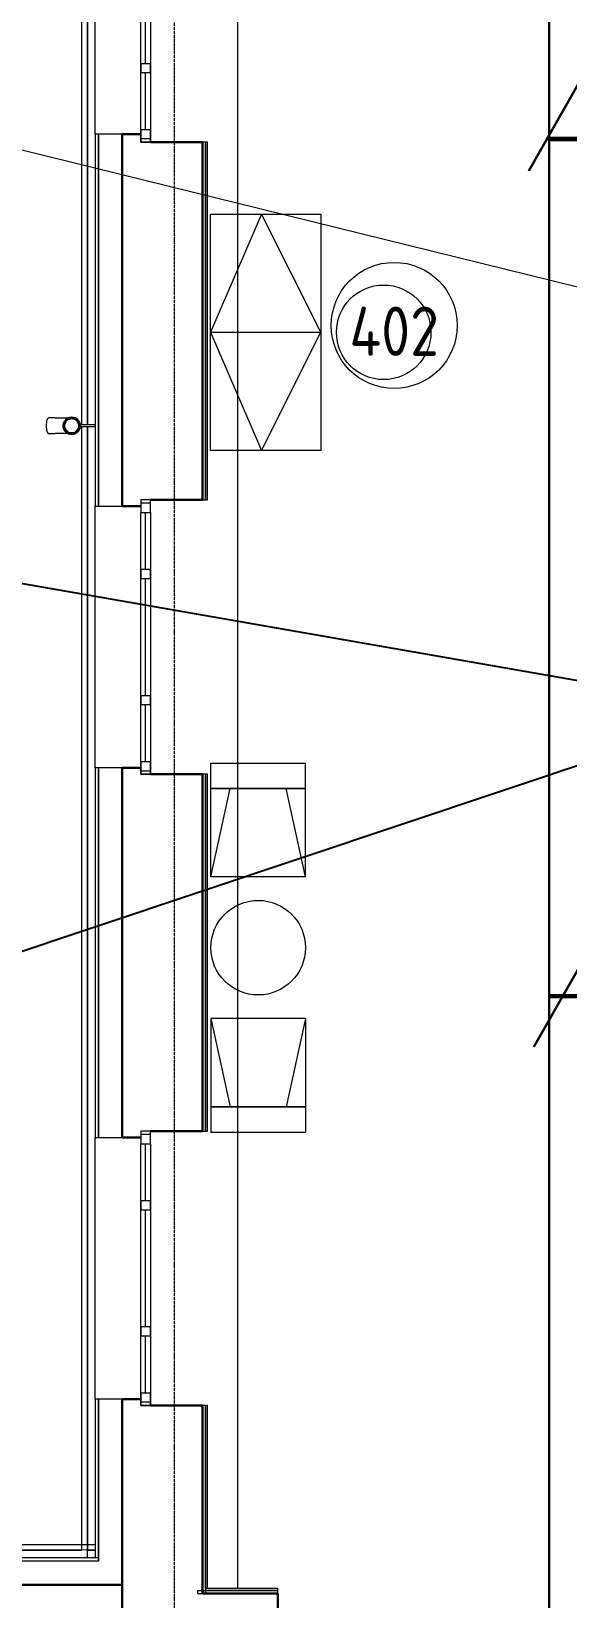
# Model space of a CAD drawing. Header units: millimetres. Extents: x -32 to 417638015, y -35 to 175284279.
# Drawn here: x 417435609 to 417439014, y 175252263 to 175262207 of the extents above; entities that cross this region are included whole.
import ezdxf
from ezdxf import colors
from ezdxf.entities.mleader import LeaderData, LeaderLine
from ezdxf.math import Vec2, Vec3

# ---------------------------------------------------------------- set-up
doc = ezdxf.new("R2010")
doc.units = ezdxf.units.MM
doc.linetypes.add('ADSK_Линия сетки', pattern=[25, 20, -2.5, 0, -2.5])
for name, color, linetype, lineweight in [('_ Окна', 7, 'Continuous', 9), ('_ЭМ_гофра', 5, 'Continuous', 60), ('Аннотация', 7, 'Continuous', 18), ('Двери', 7, 'Continuous', 9), ('Обобщенные модели', 7, 'Continuous', 18), ('Окна', 7, 'Continuous', 9), ('Оси', 253, 'Continuous', 9), ('Перекрытие', 7, 'Continuous', 18), ('Стены наружные', 7, 'Continuous', 18), ('Стены несущие', 7, 'Continuous', 30), ('Стены отделка', 7, 'Continuous', 30), ('Стены штриховка', 7, 'Continuous', 9), ('ТХ', 5, 'Continuous', 0), ('ТХ_Задание ЭОМ_СС', 6, 'Continuous', 0), ('ШТРИХОВКА', 252, 'Continuous', 15), ('ЭМ_Лоток 1_2', 162, 'Continuous', 30)]:
    doc.layers.add(name, color=color, linetype=linetype, lineweight=lineweight)
doc.layers.add('_ЭМ_Надписи', color=7, linetype='Continuous')
doc.layers.add('Линии', color=7, linetype='Continuous', lineweight=9, true_color=0x00a600)
doc.styles.add('GOST Common', font='GOST_Common.ttf', dxfattribs={"width": 0.9, "height": 350})
doc.styles.add('ЭОМ', font='isocpeur.ttf', dxfattribs={"width": 0.85, "height": 250})
doc.linetypes.add('Cable in the tray', pattern='A,5,[130,ltypeshp.shx,S=1,R=0,X=0,Y=0],1.5,[130,ltypeshp.shx,S=1.5,R=90,X=0,Y=-1],1,[130,ltypeshp.shx,S=1,R=0,X=0.5,Y=0],5', length=12.5)

# ---------------------------------------------------------------- blocks, each defined once
blk = doc.blocks.new('_ЭМ_ТХ2_4 Этаж')
at = {"color": 8}
for p, q in [((52496.6, 25148.4), (52496.6, 25868.4)), ((52496.6, 25148.4), (52496.6, 25868.4)), ((52496.6, 25868.4), (53096.6, 25868.4)), ((53096.6, 25148.4), (53096.6, 25868.4)), ((52496.6, 25708.2), (53096.6, 25708.2)), ((53096.6, 25708.2), (52496.6, 25708.2)), ((52496.6, 25148.4), (52618.1, 25708.2)), ((52496.6, 25148.4), (52618.1, 25708.2)), ((53096.6, 25148.4), (52975.2, 25708.2)), ((53096.6, 25148.4), (52975.2, 25708.2)), ((53096.6, 25148.4), (52496.6, 25148.4)), ((53096.6, 25148.4), (52496.6, 25148.4)), ((52496.6, 24248.4), (52496.6, 23528.4)), ((52496.6, 24248.4), (52496.6, 23528.4)), ((53096.6, 24248.4), (52496.6, 24248.4)), ((53096.6, 24248.4), (52496.6, 24248.4)), ((52496.6, 24248.4), (52618.1, 23688.7)), ((52496.6, 24248.4), (52618.1, 23688.7)), ((53096.6, 24248.4), (52975.2, 23688.7)), ((53096.6, 24248.4), (52975.2, 23688.7)), ((53096.6, 24248.4), (53096.6, 23528.4)), ((52496.6, 23688.7), (53096.6, 23688.7)), ((53096.6, 23688.7), (52496.6, 23688.7)), ((52496.6, 23528.4), (53096.6, 23528.4))]:
    blk.add_line(p, q, dxfattribs=at)
at = {"layer": 'ТХ', "color": 8, "lineweight": 0}
for p, q in [((52493.3, 27852.5), (52493.3, 29352.5)), ((52493.3, 29352.5), (53193.3, 29352.5)), ((52818.3, 29352.5), (52493.3, 28602.5)), ((53193.3, 28602.5), (52818.3, 29352.5)), ((53193.3, 29352.5), (53193.3, 27852.5)), ((52493.3, 27852.5), (52493.3, 28602.5)), ((52493.3, 28602.5), (53193.3, 28602.5)), ((52493.3, 28602.5), (52818.3, 27852.5)), ((52818.3, 27852.5), (53193.3, 28602.5)), ((53193.3, 27852.5), (52493.3, 27852.5))]:
    blk.add_line(p, q, dxfattribs=at)
for centre in [(53593.3, 28602.5), (52796.6, 24698.4)]:
    blk.add_circle(centre, 300, dxfattribs=at)
blk = doc.blocks.new('План 4 этажа')
at = {"layer": '_ Окна', "color": 8}
for p, q in [((46173.793, 30547.855), (46173.793, 31337.855)), ((46173.793, 30127.855), (46173.793, 30487.855)), ((46203.793, 30067.855), (46143.793, 30067.855)), ((46203.793, 27757.851), (46143.793, 27757.851)), ((46173.793, 27337.851), (46173.793, 27697.851)), ((46173.793, 26537.851), (46173.793, 27277.851)), ((46173.793, 26117.851), (46173.793, 26477.851)), ((46203.793, 26057.851), (46143.793, 26057.851)), ((46203.793, 23752.85), (46143.793, 23752.85)), ((46173.793, 23332.85), (46173.793, 23692.85)), ((46173.793, 22532.85), (46173.793, 23272.85)), ((46173.793, 22112.85), (46173.793, 22472.85)), ((46203.793, 22052.85), (46143.793, 22052.85))]:
    blk.add_line(p, q, dxfattribs=at)
at = {"layer": '_ Окна', "color": 8, "lineweight": 18}
for p, q in [((46143.793, 30547.855), (46203.793, 30547.855)), ((46143.793, 30487.855), (46143.793, 30547.855)), ((46203.793, 30547.855), (46203.793, 30487.855)), ((46203.793, 30487.855), (46143.793, 30487.855)), ((46143.793, 30127.855), (46203.793, 30127.855)), ((46143.793, 30047.855), (46143.793, 30127.855)), ((46203.793, 30047.855), (46143.793, 30047.855)), ((46203.793, 30127.855), (46203.793, 30047.855)), ((46203.793, 27777.851), (46143.793, 27777.851)), ((46143.793, 27777.851), (46143.793, 27697.851)), ((46203.793, 27697.851), (46203.793, 27777.851)), ((46143.793, 27697.851), (46203.793, 27697.851)), ((46143.793, 27337.851), (46203.793, 27337.851)), ((46143.793, 27277.851), (46143.793, 27337.851)), ((46203.793, 27277.851), (46143.793, 27277.851)), ((46203.793, 27337.851), (46203.793, 27277.851)), ((46143.793, 26537.851), (46203.793, 26537.851)), ((46143.793, 26477.851), (46143.793, 26537.851)), ((46203.793, 26477.851), (46143.793, 26477.851)), ((46203.793, 26537.851), (46203.793, 26477.851)), ((46143.793, 26117.851), (46203.793, 26117.851)), ((46143.793, 26037.851), (46143.793, 26117.851)), ((46203.793, 26117.851), (46203.793, 26037.851)), ((46203.793, 26037.851), (46143.793, 26037.851)), ((46203.793, 23772.85), (46143.793, 23772.85)), ((46143.793, 23772.85), (46143.793, 23692.85)), ((46203.793, 23692.85), (46203.793, 23772.85)), ((46143.793, 23692.85), (46203.793, 23692.85)), ((46143.793, 23332.85), (46203.793, 23332.85)), ((46143.793, 23272.85), (46143.793, 23332.85)), ((46203.793, 23272.85), (46143.793, 23272.85)), ((46203.793, 23332.85), (46203.793, 23272.85)), ((46143.793, 22532.85), (46203.793, 22532.85)), ((46143.793, 22472.85), (46143.793, 22532.85)), ((46203.793, 22472.85), (46143.793, 22472.85)), ((46203.793, 22532.85), (46203.793, 22472.85)), ((46143.793, 22112.85), (46203.793, 22112.85)), ((46143.793, 22032.85), (46143.793, 22112.85)), ((46203.793, 22112.85), (46203.793, 22032.85)), ((46203.793, 22032.85), (46143.793, 22032.85))]:
    blk.add_line(p, q, dxfattribs=at)
at = {"layer": 'Аннотация', "color": 8, "lineweight": 20}
blk.add_line((50521.019, 28732.848), (43735.589, 30404.613), dxfattribs=at)
at = {"layer": 'Двери', "color": 8, "lineweight": 30}
for p, q in [((49058.431, 30660.102), (48605.674, 29864.969)), ((49091.632, 25104.201), (48638.876, 24309.068))]:
    blk.add_line(p, q, dxfattribs=at)
at = {"layer": 'Линии', "color": 8}
blk.add_circle((47751.467, 28885.048), 400, dxfattribs=at)
at = {"layer": 'Обобщенные модели', "color": 8}
for p, q in [((45600.146, 28298.564), (45557.642, 28298.564)), ((45853.793, 28253.564), (45754.652, 28253.564)), ((45754.652, 28243.564), (45853.793, 28243.564)), ((45557.642, 28198.564), (45600.146, 28198.564))]:
    blk.add_line(p, q, dxfattribs=at)
at = {"layer": 'Обобщенные модели', "color": 8, "flags": 128}
for points in [[(45600.146, 28298.564), (45605.814, 28298.564), (45611.398, 28298.564), (45616.891, 28298.564), (45622.282, 28298.564), (45627.564, 28298.564), (45632.728, 28298.564), (45637.765, 28298.564), (45642.668, 28298.564), (45647.429, 28298.564), (45652.041, 28298.564), (45656.495, 28298.564), (45660.785, 28298.564), (45664.903, 28298.564), (45668.844, 28298.564), (45672.601, 28298.564), (45676.168, 28298.564), (45679.539, 28298.564), (45682.708, 28298.564), (45685.672, 28298.564), (45688.424, 28298.564), (45690.777, 28298.564)], [(45690.777, 28198.564), (45689.506, 28198.564), (45686.843, 28198.564), (45683.966, 28198.564), (45680.882, 28198.564), (45677.594, 28198.564), (45674.108, 28198.564), (45670.429, 28198.564), (45666.564, 28198.564), (45662.519, 28198.564), (45658.299, 28198.564), (45653.913, 28198.564), (45649.366, 28198.564), (45644.666, 28198.564), (45639.821, 28198.564), (45634.839, 28198.564), (45629.726, 28198.564), (45624.493, 28198.564), (45619.146, 28198.564), (45613.694, 28198.564), (45608.147, 28198.564), (45602.513, 28198.564), (45600.146, 28198.564)]]:
    blk.add_lwpolyline(points, dxfattribs=at)
at = {"layer": 'Обобщенные модели', "color": 8}
for start, end in [(0, 180), (180, 0)]:
    blk.add_arc((45703.793, 28248.564), 52, start, end, dxfattribs=at)
at = {"layer": 'Обобщенные модели', "color": 8, "lineweight": 40}
for start, end in [(0, 180), (180, 0)]:
    blk.add_arc((45703.793, 28248.564), 50, start, end, dxfattribs=at)
at = {"layer": 'Обобщенные модели', "color": 8}
for start_param, end_param in [(3.14159265, 4.71238898), (4.71238898, 6.28318531)]:
    blk.add_ellipse((45557.642, 28248.564), major_axis=(0, -50), ratio=0.30901699, start_param=start_param, end_param=end_param, dxfattribs=at)
at = {"layer": 'Окна', "color": 8}
for p, q in [((46143.793, 30547.855), (46143.793, 31337.855)), ((46203.793, 31337.855), (46203.793, 30547.855)), ((46143.793, 30547.855), (46143.793, 30487.855)), ((46203.793, 30487.855), (46203.793, 30547.855)), ((46143.793, 30127.855), (46143.793, 30487.855)), ((46203.793, 30487.855), (46203.793, 30127.855)), ((46143.793, 30127.855), (46143.793, 30047.855)), ((46143.793, 30047.855), (46203.793, 30047.855)), ((46203.793, 30047.855), (46203.793, 30127.855)), ((46143.793, 27777.851), (46143.793, 27697.851)), ((46203.793, 27777.851), (46143.793, 27777.851)), ((46203.793, 27697.851), (46203.793, 27777.851)), ((46143.793, 27337.851), (46143.793, 27697.851)), ((46203.793, 27697.851), (46203.793, 27337.851)), ((46143.793, 27337.851), (46143.793, 27277.851)), ((46143.793, 26537.851), (46143.793, 27277.851)), ((46203.793, 27277.851), (46203.793, 27337.851)), ((46203.793, 27277.851), (46203.793, 26537.851)), ((46143.793, 26537.851), (46143.793, 26477.851)), ((46143.793, 26117.851), (46143.793, 26477.851)), ((46203.793, 26477.851), (46203.793, 26537.851)), ((46203.793, 26477.851), (46203.793, 26117.851)), ((46143.793, 26117.851), (46143.793, 26037.851)), ((46203.793, 26037.851), (46203.793, 26117.851)), ((46143.793, 26037.851), (46203.793, 26037.851)), ((46143.793, 23772.85), (46143.793, 23692.85)), ((46203.793, 23772.85), (46143.793, 23772.85)), ((46203.793, 23692.85), (46203.793, 23772.85)), ((46143.793, 23332.85), (46143.793, 23692.85)), ((46203.793, 23692.85), (46203.793, 23332.85)), ((46143.793, 23332.85), (46143.793, 23272.85)), ((46143.793, 22532.85), (46143.793, 23272.85)), ((46203.793, 23272.85), (46203.793, 23332.85)), ((46203.793, 23272.85), (46203.793, 22532.85)), ((46143.793, 22532.85), (46143.793, 22472.85)), ((46143.793, 22112.85), (46143.793, 22472.85)), ((46203.793, 22472.85), (46203.793, 22532.85)), ((46203.793, 22472.85), (46203.793, 22112.85)), ((46143.793, 22112.85), (46143.793, 22032.85)), ((46203.793, 22032.85), (46203.793, 22112.85)), ((46143.793, 22032.85), (46203.793, 22032.85))]:
    blk.add_line(p, q, dxfattribs=at)
at = {"layer": 'Оси', "color": 8, "linetype": 'ADSK_Линия сетки'}
blk.add_line((46356.505, -3353.101), (46356.505, 43019.489), dxfattribs=at)
at = {"layer": 'Перекрытие', "color": 8}
blk.add_line((46759.715, 20871.474), (46759.715, 36811.327), dxfattribs=at)
at = {"layer": 'Стены наружные', "color": 8}
for p, q in [((45768.791, 28253.34), (45768.791, 39088.902)), ((45803.791, 39088.902), (45803.791, 28253.215)), ((45803.793, 28253.215), (45803.793, 39088.902)), ((45853.793, 30097.855), (45853.793, 31787.855)), ((45768.791, 21115.795), (45768.791, 28243.788)), ((45803.791, 28243.913), (45803.791, 21115.834)), ((45803.793, 21065.22), (45803.793, 28243.913)), ((45853.793, 26077.851), (45853.793, 27737.851)), ((45853.793, 22072.85), (45853.793, 23732.85)), ((45250.923, 21150.22), (45853.793, 21151.485)), ((45853.793, 21116.485), (45250.997, 21115.22)), ((45250.997, 21115.22), (45768.791, 21115.795)), ((45803.791, 21115.834), (45853.793, 21115.889)), ((45853.793, 21065.889), (45251.052, 21065.22))]:
    blk.add_line(p, q, dxfattribs=at)
at = {"layer": 'Стены несущие', "color": 8}
for p, q in [((46143.793, 30097.855), (46023.793, 30097.855)), ((46023.793, 30097.855), (46023.793, 27737.851)), ((46533.793, 30047.855), (46203.793, 30047.855)), ((46533.793, 27777.851), (46533.793, 30047.855)), ((46203.793, 27777.851), (46533.793, 27777.851)), ((46023.793, 27737.851), (46143.793, 27737.851)), ((46143.793, 26077.851), (46023.793, 26077.851)), ((46023.793, 26077.851), (46023.793, 23732.85)), ((46533.793, 26037.851), (46203.793, 26037.851)), ((46533.793, 23772.85), (46533.793, 26037.851)), ((46203.793, 23772.85), (46533.793, 23772.85)), ((46023.793, 23732.85), (46143.793, 23732.85)), ((46143.793, 22072.85), (46023.793, 22072.85)), ((46023.793, 20584.474), (46023.793, 22072.85)), ((46533.793, 22032.85), (46203.793, 22032.85)), ((46533.793, 20839.474), (46533.793, 22032.85)), ((45249.997, 20895.22), (46023.793, 20895.22)), ((47012.129, 20839.474), (46533.793, 20839.474)), ((47012.129, 20329.474), (47012.129, 20839.474))]:
    blk.add_line(p, q, dxfattribs=at)
at = {"layer": 'Стены отделка', "color": 8, "lineweight": 9}
for p, q in [((45873.793, 30097.855), (45853.793, 30097.855)), ((45853.793, 30097.855), (45853.793, 27737.851)), ((46023.793, 30097.855), (45873.793, 30097.855)), ((46565.793, 30047.855), (46533.793, 30047.855)), ((46565.793, 27777.851), (46565.793, 30047.855)), ((46533.793, 27777.851), (46565.793, 27777.851)), ((45853.793, 27737.851), (45873.793, 27737.851)), ((45873.793, 27737.851), (46023.793, 27737.851)), ((45873.793, 26077.851), (45853.793, 26077.851)), ((45853.793, 26077.851), (45853.793, 23732.85)), ((46023.793, 26077.851), (45873.793, 26077.851)), ((46565.793, 26037.851), (46533.793, 26037.851)), ((46565.793, 23772.85), (46565.793, 26037.851)), ((46533.793, 23772.85), (46565.793, 23772.85)), ((45853.793, 23732.85), (45873.793, 23732.85)), ((45873.793, 23732.85), (46023.793, 23732.85)), ((45873.793, 22072.85), (45853.793, 22072.85)), ((45853.793, 22072.85), (45853.793, 21065.22)), ((46023.793, 22072.85), (45873.793, 22072.85)), ((46565.793, 22032.85), (46533.793, 22032.85)), ((46565.793, 20871.474), (46565.793, 22032.85)), ((45873.793, 21065.22), (45249.997, 21065.22)), ((45873.793, 21045.22), (45873.793, 21065.22)), ((45873.793, 21065.22), (45873.793, 21045.22)), ((46503.793, 20859.474), (46503.793, 20839.474)), ((46503.793, 20859.474), (47012.129, 20859.474)), ((46503.793, 20839.474), (46533.793, 20839.474)), ((46553.793, 20871.474), (46553.793, 20839.474)), ((47012.129, 20871.474), (46565.793, 20871.474)), ((47012.129, 20839.474), (47012.129, 20871.474))]:
    blk.add_line(p, q, dxfattribs=at)
at = {"layer": 'Стены штриховка', "color": 8}
for p, q in [((45873.793, 27737.851), (45873.793, 30097.855)), ((45873.793, 30097.855), (45873.793, 27737.851)), ((46553.793, 27777.851), (46553.793, 30047.855)), ((46563.793, 27777.851), (46563.793, 30047.855)), ((45873.793, 23732.85), (45873.793, 26077.851)), ((45873.793, 26077.851), (45873.793, 23732.85)), ((46553.793, 23772.85), (46553.793, 26037.851)), ((46563.793, 23772.85), (46563.793, 26037.851)), ((45873.793, 21065.22), (45873.793, 22072.85)), ((45873.793, 22072.85), (45873.793, 21065.22)), ((46553.793, 20871.474), (46553.793, 22032.85)), ((46563.793, 20871.474), (46563.793, 22032.85)), ((45873.793, 21045.22), (45250.997, 21045.22)), ((46553.793, 20871.474), (46563.793, 20871.474)), ((47012.129, 20869.474), (46553.793, 20869.474))]:
    blk.add_line(p, q, dxfattribs=at)
at = {"layer": 'Аннотация', "color": 8, "lineweight": 9, "insert": (47751.467, 28848.099), "char_height": 312.5, "width": 520.21112, "attachment_point": 5, "line_spacing_factor": 1.022766, "style": 'GOST Common'}
blk.add_mtext('402', dxfattribs=at)

msp = doc.modelspace()

# ---------------------------------------------------------------- linework, layer by layer
at = {"layer": '_ЭМ_гофра', "linetype": 'ByBlock'}
for points in [[(417439822.7, 175261522.1), (417438899.9, 175261521.7)], [(417439862.4, 175256084.5), (417438900.3, 175256083.9)]]:
    msp.add_lwpolyline(points, dxfattribs=at)
at = {"layer": 'ЭМ_Лоток 1_2', "linetype": 'Cable in the tray', "ltscale": 50}
msp.add_lwpolyline([(417438896.9, 175243409.5), (417438896.9, 175267980.7)], dxfattribs=at)

# ---------------------------------------------------------------- block references
at = {"layer": 'ТХ_Задание ЭОМ_СС', "lineweight": 50}
msp.add_blockref('_ЭМ_ТХ2_4 Этаж', (417384252.5, 175231694.6), dxfattribs=at)
at = {"layer": 'ШТРИХОВКА'}
msp.add_blockref('План 4 этажа', (417390161, 175231455.7), dxfattribs=at)

# ---------------------------------------------------------------- leaders
at = {"layer": '_ЭМ_Надписи', "color": 7, "ltscale": 5}
ml = msp.add_multileader_mtext('Standard', dxfattribs=at)
ml.set_content('{\\fGOST Common|b0|i0|c204|p34;\\W0.9;\\C256;4ЩРС-2\\fISOCPEUR|b0|i0|c204|p34;\\W0.85; Гр.2 Резерв\\P\\fGOST Common|b0|i0|c0|p34;\\W0.9;h=\\fGOST Common|b0|i0|c204|p34;1\\fGOST Common|b0|i0|c0|p34;.\\fGOST Common|b0|i0|c204|p34;8м}', color=1, style='ЭОМ')
ml.set_leader_properties()
ml.build(insert=Vec2(0, 0))
ml.multileader.update_dxf_attribs({"text_left_attachment_type": 6, "text_right_attachment_type": 6, "dogleg_length": 0, "arrow_head_size": 200})
ctx = ml.context
ctx.base_point, ctx.char_height, ctx.arrow_head_size, ctx.landing_gap_size, ctx.plane_origin = Vec3(417433146.8, 175262868.3), 250, 200, 0, Vec3(417427262.6, 175281903.6)
ctx.left_attachment, ctx.right_attachment = 6, 6
notes = []
notes.append((ctx, [(1, (1, 1, 0), (417434820.5, 175262868.3), (-1, 0), 0, [(0, [(417439822.7, 175262554.6)], 0, [])])]))
ctx.mtext.insert, ctx.mtext.width, ctx.mtext.defined_height, ctx.mtext.flow_direction = Vec3(417433146.8, 175263168.3), 1906.016, 545.6, 5
ml = msp.add_multileader_mtext('Standard', dxfattribs=at)
ml.set_content('{\\fGOST Common|b0|i0|c204|p34;\\W0.9;\\C256;4ЩРС-2\\fISOCPEUR|b0|i0|c204|p34;\\W0.85; Гр.6 Резерв\\P\\fGOST Common|b0|i0|c0|p34;\\W0.9;h=\\fGOST Common|b0|i0|c204|p34;1\\fGOST Common|b0|i0|c0|p34;.\\fGOST Common|b0|i0|c204|p34;8м}', color=1, style='ЭОМ')
ml.set_leader_properties()
ml.build(insert=Vec2(0, 0))
ml.multileader.update_dxf_attribs({"text_left_attachment_type": 6, "text_right_attachment_type": 6, "dogleg_length": 0, "arrow_head_size": 200})
ctx = ml.context
ctx.base_point, ctx.char_height, ctx.arrow_head_size, ctx.landing_gap_size, ctx.plane_origin = Vec3(417433587.1, 175256272.2), 250, 200, 0, Vec3(417427085.5, 175277219.6)
ctx.left_attachment, ctx.right_attachment = 6, 6
notes.append((ctx, [(1, (1, 1, 0), (417435260.9, 175256272.2), (-1, 0), 0, [(2, [(417439771.7, 175257045.1), (417445394.6, 175259657), (417445394.6, 175259657)], 0, [])])]))
ctx.mtext.insert, ctx.mtext.width, ctx.mtext.defined_height, ctx.mtext.flow_direction = Vec3(417433587.1, 175256572.2), 1906.016, 545.6, 5
ml = msp.add_multileader_mtext('Standard', dxfattribs=at)
ml.set_content('{\\fGOST Common|b0|i0|c0|p34;\\W0.9;\\C256;4\\fGOST Common|b0|i0|c204|p34;ЩРС\\fGOST Common|b0|i0|c0|p34;-2\\fISOCPEUR|b0|i0|c204|p34;\\W0.85; Гр.9\\P\\W1;\\C0;ноутбук}', color=1, style='ЭОМ')
ml.set_leader_properties()
ml.build(insert=Vec2(0, 0))
ml.multileader.update_dxf_attribs({"text_left_attachment_type": 6, "text_right_attachment_type": 6, "dogleg_length": 0, "arrow_head_size": 200})
ctx = ml.context
ctx.base_point, ctx.char_height, ctx.arrow_head_size, ctx.landing_gap_size, ctx.plane_origin = Vec3(417433127.2, 175258833.7, -64.3), 250, 200, 0, Vec3(417418192.1, 175268092.6, -64.3)
ctx.left_attachment, ctx.right_attachment = 6, 6
notes.append((ctx, [(1, (1, 1, 0), (417434800.9, 175258833.7, -64.3), (-1, 0), 0, [(1, [(417440095.3, 175259051.8, -64.3), (417440092.6, 175257908.4, -64.3)], 0, [])])]))
ctx.mtext.insert, ctx.mtext.width, ctx.mtext.defined_height, ctx.mtext.flow_direction = Vec3(417433127.2, 175259158.7, -64.3), 3095.852, 545.6, 5
for ctx, leaders in notes:
    for number, flags, end, landing, length, lines in leaders:
        leader = LeaderData()
        leader.index, (leader.has_last_leader_line, leader.has_dogleg_vector, leader.attachment_direction) = number, flags
        leader.last_leader_point, leader.dogleg_vector, leader.dogleg_length = Vec3(end), Vec3(landing), length
        for number, points, colour, breaks in lines:
            line = LeaderLine()
            line.index, line.vertices, line.color, line.breaks = number, Vec3.list(points), colors.encode_raw_color(colour), breaks
            leader.lines.append(line)
        ctx.leaders.append(leader)

doc.saveas('drawing.dxf')
